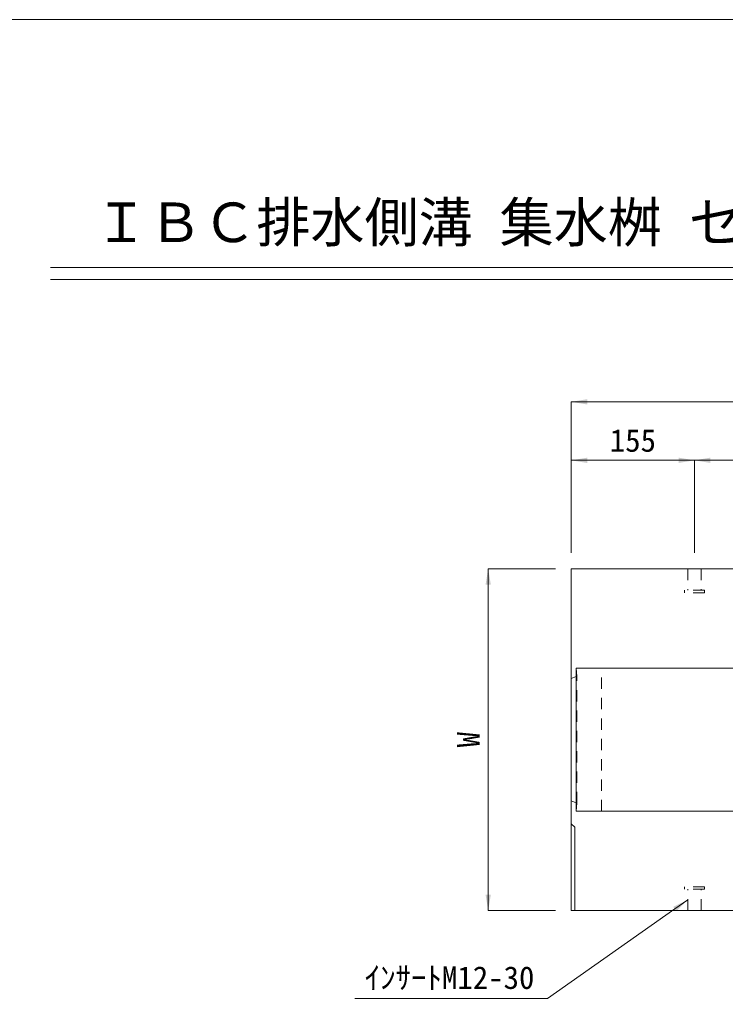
# Model space of a CAD drawing. Units: millimetres at full size; details may follow other scales. Extents: x 5964 to 125098, y -10801 to 28073.
# Drawn here: x 19474 to 20362, y 9618 to 10850 of the extents above; entities that cross this region are included whole.
import ezdxf
from ezdxf.enums import TextEntityAlignment as Align

# ---------------------------------------------------------------- set-up
doc = ezdxf.new("R2010")
doc.units = ezdxf.units.MM
doc.header["$LTSCALE"] = 19
doc.linetypes.add('USER1', pattern=[1.35, 0.75, -0.6])
for name, color, linetype, lineweight in [('0_2', 7, 'Continuous', 20), ('インサート', 3, 'USER1', 9), ('寸法線', 7, 'Continuous', 9), ('本体', 2, 'Continuous', 9), ('枠', 5, 'Continuous', 5)]:
    doc.layers.add(name, color=color, linetype=linetype, lineweight=lineweight)
doc.styles.add('ＭＳ ゴシック', font='')
doc.styles.get('ＭＳ ゴシック').set_extended_font_data('MS Gothic')

# ---------------------------------------------------------------- blocks, each defined once
blk = doc.blocks.new('filled_arrow')
at = {"color": 0, "linetype": 'Continuous', "lineweight": -2}
blk.add_solid([(7.5, 1.25), (0, 0), (7.5, -1.25)], dxfattribs=at)

msp = doc.modelspace()

# ---------------------------------------------------------------- linework, layer by layer
at = {"layer": '0_2'}
for p, q in [((19512.93, 10537.93), (21626.64, 10537.93)), ((19512.93, 10522.93), (21626.64, 10522.93))]:
    msp.add_line(p, q, dxfattribs=at)
at = {"layer": '0_2', "lineweight": 9}
msp.add_line((20402.74, 9728.84), (20336.99, 9728.84), dxfattribs=at)
at = {"layer": 'インサート'}
for p, q in [((20331.48, 10158.84), (20314.48, 10158.84)), ((20314.48, 10158.84), (20314.48, 10131.84)), ((20331.48, 10158.84), (20331.48, 10131.84)), ((20335.48, 10131.84), (20310.48, 10131.84)), ((20310.48, 10131.84), (20310.48, 10128.83)), ((20335.48, 10128.83), (20310.48, 10128.83)), ((20335.48, 10131.84), (20335.48, 10128.83)), ((20335.48, 9758.84), (20310.48, 9758.84)), ((20310.48, 9755.84), (20310.48, 9758.84)), ((20335.48, 9755.84), (20335.48, 9758.84)), ((20335.48, 9755.84), (20310.48, 9755.84)), ((20314.48, 9728.84), (20314.48, 9755.84)), ((20331.48, 9728.84), (20331.48, 9755.84)), ((20331.48, 9728.84), (20314.48, 9728.84))]:
    msp.add_line(p, q, dxfattribs=at)
at = {"layer": '寸法線'}
for p, q in [((20167.98, 10369.02), (21165.98, 10369.02)), ((20167.98, 10178.84), (20167.98, 10369.02)), ((20167.98, 10295.44), (20322.98, 10295.44)), ((20167.98, 10178.84), (20167.98, 10295.44)), ((20322.98, 10178.84), (20322.98, 10295.44)), ((20322.98, 10295.44), (21010.98, 10295.44)), ((20322.98, 10178.84), (20322.98, 10295.44)), ((20063.51, 10158.84), (20063.51, 9728.84)), ((20147.98, 10158.84), (20063.51, 10158.84)), ((20147.98, 9728.84), (20063.51, 9728.84))]:
    msp.add_line(p, q, dxfattribs=at)
msp.add_lwpolyline([(20314.48, 9742.34), (20298.13, 9730.82), (20138.3, 9618.26), (19895.64, 9618.26)], dxfattribs=at)
at = {"layer": '本体', "lineweight": 20}
for p, q in [((21165.98, 10158.84), (20167.98, 10158.84)), ((20167.98, 9728.84), (20167.98, 10158.84)), ((20167.98, 9728.84), (21165.98, 9728.84))]:
    msp.add_line(p, q, dxfattribs=at)
at = {"layer": '本体'}
for p, q in [((21159.98, 10033.84), (20173.98, 10033.84)), ((20173.98, 10023.41), (20167.98, 10020.84)), ((20173.98, 9864.27), (20167.98, 9866.84)), ((21159.98, 9853.84), (20173.98, 9853.84))]:
    msp.add_line(p, q, dxfattribs=at)
at = {"layer": '本体', "lineweight": 5}
for p, q in [((20173.98, 9853.84), (20173.98, 10033.84)), ((20167.98, 9837.84), (20172.48, 9833.84)), ((20172.48, 9728.84), (20172.48, 9833.84))]:
    msp.add_line(p, q, dxfattribs=at)
at = {"layer": '本体', "color": 4, "linetype": 'USER1', "lineweight": 5}
for p, q in [((20173.98, 10033.84), (20174.98, 10023.84)), ((20174.98, 10023.84), (20173.98, 10023.41)), ((20174.98, 9863.84), (20174.98, 10023.84)), ((20174.98, 9863.84), (20173.98, 9864.27)), ((20173.98, 9853.84), (20174.98, 9863.84))]:
    msp.add_line(p, q, dxfattribs=at)
at = {"layer": '本体', "linetype": 'USER1'}
msp.add_line((20205.98, 9853.84), (20205.98, 10033.84), dxfattribs=at)
at = {"layer": '枠', "lineweight": 20}
msp.add_line((17761.67, 10850.09), (23361.67, 10850.09), dxfattribs=at)

# ---------------------------------------------------------------- block references
at = {"layer": '寸法線', "xscale": 2.67, "yscale": 2.67}
for p in [(20167.98, 10369.02), (20167.98, 10295.44), (20322.98, 10295.44)]:
    msp.add_blockref('filled_arrow', p, dxfattribs=at)
for p, rotation in [((20322.98, 10295.44), 180), ((20063.51, 10158.84), 270), ((20063.51, 9728.84), 90), ((20314.48, 9742.34), 215.2)]:
    msp.add_blockref('filled_arrow', p, dxfattribs=dict(at, rotation=rotation))

# ---------------------------------------------------------------- texts
at = {"layer": '0_2', "style": 'ＭＳ ゴシック'}
for s, height, p in [('ＩＢＣ排水側溝 集水桝 セミフラットＢ(Ⅰ型･Ⅱ型兼用)３００型', 49.84, (20570.66, 10594.9)), ('ｲﾝｻｰﾄM12-30', 28.48, (20014.95, 9644.43))]:
    msp.add_text(s, height=height, dxfattribs=at).set_placement(p, align=Align.MIDDLE_CENTER)
at = {"layer": '寸法線', "style": 'ＭＳ ゴシック'}
msp.add_text('155', height=28.48, dxfattribs=at).set_placement((20245.48, 10320.44), align=Align.MIDDLE_CENTER)
msp.add_text('W', height=28.48, rotation=90, dxfattribs=at).set_placement((20038.51, 9943.84), align=Align.MIDDLE_CENTER)

doc.saveas('drawing.dxf')
